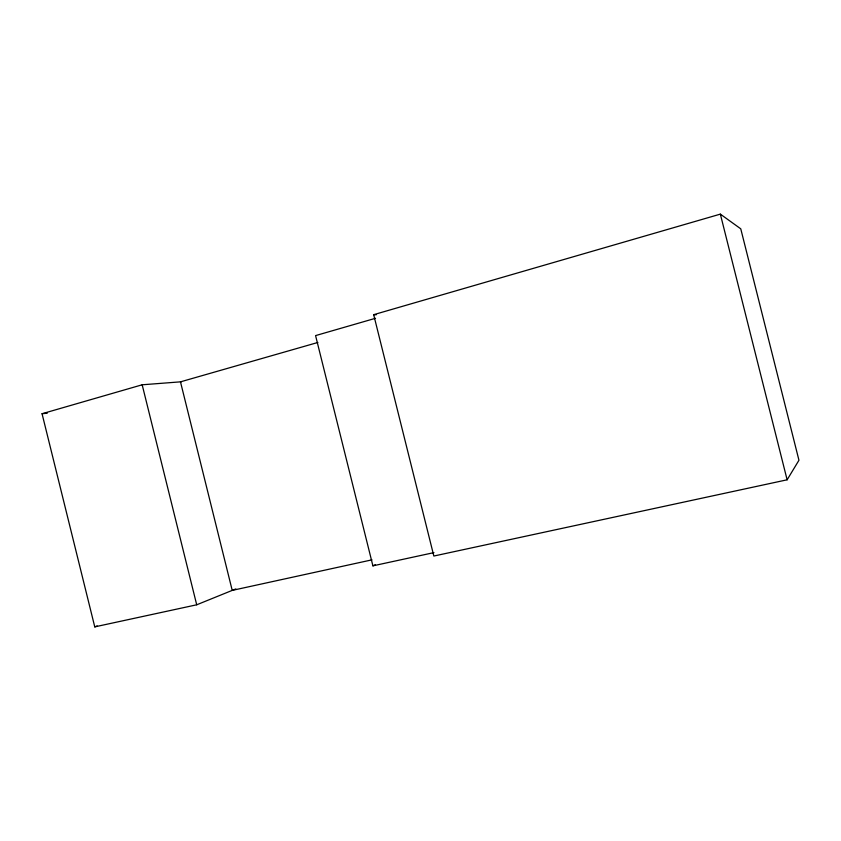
<?xml version="1.0" encoding="UTF-8"?>
<svg xmlns="http://www.w3.org/2000/svg" width="841" height="841" viewBox="0 0 841 841"><rect width="100%" height="100%" fill="white"/><g stroke="black" fill="none" stroke-linecap="round" stroke-linejoin="round"><path stroke-width="1.26" d="M787.123 479.801L798.95 460.258L740.763 228.826L720.348 214.129L373.677 314.681L433.84 556.038L787.123 479.801L720.348 214.129M375.517 318.287L315.575 335.601L372.899 565.846L375.254 564.742M181.467 381.772L142.171 384.789L42.05 413.73L94.76 626.871L196.71 604.795L235.795 588.942M94.76 626.871L97.199 625.946M317.877 342.466L180.479 381.846L232.221 590.393L371.985 559.843M372.899 565.846L433.935 552.621M42.05 413.73L47.254 413.204M373.677 314.681L376.274 314.755M142.171 384.789L196.71 604.795"/></g></svg>
